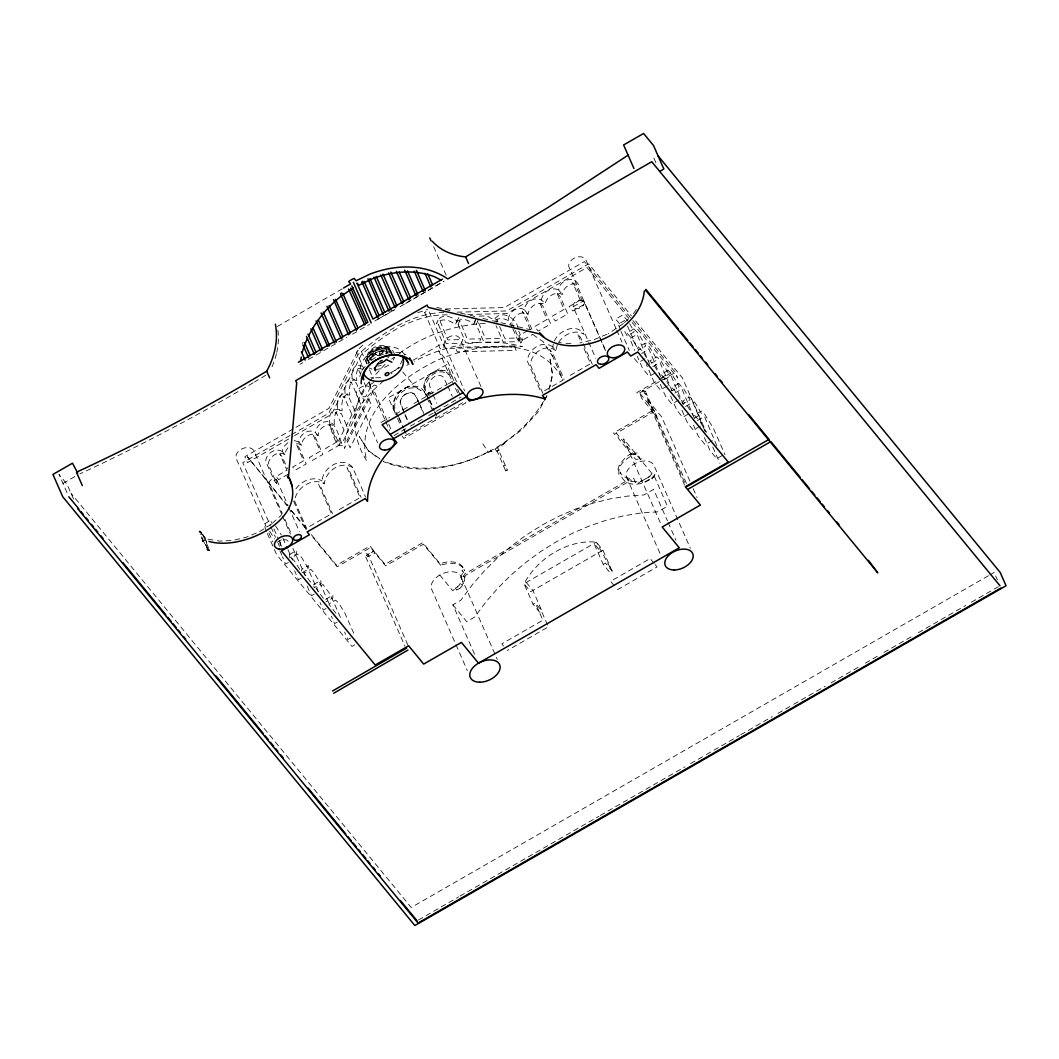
<?xml version="1.0" encoding="UTF-8"?>
<svg xmlns="http://www.w3.org/2000/svg" width="1059" height="1059" viewBox="0 0 1059 1059"><rect width="100%" height="100%" fill="white"/><g stroke="black" fill="none" stroke-linecap="round" stroke-linejoin="round"><path stroke-width="0.75" stroke-dasharray="5 3.75" d="M206.174 541.943L206.479 542.751L206.412 541.665M368.426 363.422C368.651 353.15 384.576 346.187 392.042 353.441L388.732 347.908M427.24 394.332L429.173 392.108L431.238 393.405M427.995 395.259L428.829 393.551L430.987 393.193M202.626 540.646C204.546 542.843 199.582 533.418 201.872 534.821L200.892 532.346L199.251 531.539L201.25 534.477L200.694 533.63M206.531 542.698L206.69 541.705M318.057 435.699L315.476 432.575C315.688 427.902 319.222 423.891 323.458 422.237C336.722 417.696 338.205 438.413 343.05 445.654L338.39 445.561C333.691 440.187 320.175 407.305 340.005 409.568C333.585 411.58 333.823 420.727 334.525 426.234C327.906 421.641 318.269 428.193 318.057 435.699C311.399 431.132 301.749 437.685 301.484 445.23L298.492 443.827L294.852 443.84M287.942 447.811L285.758 451.147L284.95 454.721L282.382 451.597L282.607 449.81L284.13 446.289L288.564 442.106M301.484 445.23L298.916 442.093C299.181 434.561 308.818 427.995 315.476 432.575M201.7 533.59L201.356 534.451M202.878 535.192L209.867 550.812L206.809 549.422L208.623 549.144M205.592 540.845L202.587 539.825L200.588 533.895M514.674 329.097L512.159 323.366C512.543 316.204 521.624 310.035 528.031 314.245C528.918 306.806 538.065 300.571 545.001 304.489C546.06 296.944 555.247 290.695 562.382 294.508C562.938 287.241 572.032 281.059 578.624 285.162C574.428 274.453 559.126 280.397 558.702 290.034L562.382 294.508M352.66 467.548C341.21 460.255 325.259 471.109 324.398 483.791L322.082 480.971C322.479 467.257 343.129 455.079 352.66 467.548L365.567 496.975M379.638 353.335C379.347 350.37 384.933 349.894 384.496 353.574L387.673 352.673A9.266 5.758 -23.7 0 0 379.082 349.457A9.266 5.758 -23.7 0 0 370.24 356.843L370.2 358.432A9.266 5.758 -23.7 0 0 370.756 359.835L369.988 358.088L371.1 359.2M379.559 353.018C379.572 357.717 381.942 350.198 384.417 353.269M557.391 344.665L555.776 350.675L552.785 347.021L553.288 344.016M528.031 314.245L524.364 309.771C525.092 300.121 540.5 293.674 545.001 304.489M541.321 300.015C542.38 292.469 551.567 286.221 558.702 290.034M549.025 389.699L552.401 374.356L549.793 357.479L552.613 374.82L549.912 387.104M208.716 549.039L207.14 549.462L207.882 550.177M203.09 534.835L204.374 537.416M359.782 376.501L361.251 371.524M402.592 359.478L399.031 367.182L390.996 373.88M313.557 584.753L320.612 580.253L321.195 583.761L314.324 587.705L313.755 585.945M208.451 550.362L209.378 550.164M386.231 354.209L386.35 349.536L387.885 353.018A9.266 5.758 -23.7 0 0 377.573 351.945A9.266 5.758 -23.7 0 0 370.954 360.179M393.432 360.034L394.438 357.36M295.209 497.796C298.651 486.333 313.186 477.397 324.398 483.791M475.716 319.196L474.154 322.876L476.047 320.573M475.345 320.625L473.783 324.292C469.441 319.712 459.447 316.747 455.622 323.326L458.957 317.356M478.033 320.175L476.246 324.716L484.042 342.481L498.723 342.136L500.285 338.456L485.604 338.814L477.808 321.036M496.168 322.161L497.214 319.712L498.948 325.02M512.874 328.912L517.269 338.92L520.949 343.407L522.511 339.74L518.751 331.149M202.507 541.599L202.163 540.739M338.39 445.561L340.469 442.53L343.05 445.654M370.65 386.853L365.686 396.768L361.04 396.675L365.99 386.76L363.396 380.843M652.781 366.613L659.995 362.297L672.015 390.85M368.784 382.1C350.066 405.663 350.886 435.977 366.718 460.811C354.368 412.613 402.791 375.667 441.404 358.419C479.714 343.5 540.434 335.306 562.7 379.493M543.532 401.401C512.41 453.226 441.153 482.348 383.398 461.221M544.339 399.958L546.748 395.642M546.96 396.119L538.118 411.951L521.994 429.663L501.291 445.19L504.918 443.324C502.125 444.542 493.163 450.724 488.331 452.392L482.864 443.88M554.386 341.011C558.848 330.236 576.678 322.598 584.144 334.366C575.633 328.886 564.248 334.062 559.033 341.766M206.717 542.552L205.115 537.84L204.162 537.668M494.897 318.733C502.165 308.99 518.169 319.302 518.116 329.72M362.032 370.279L369.009 361.9M464.332 577.473L465.761 575.209L628.503 481.686L631.561 481.355L630.899 479.846L627.828 480.164L465.086 573.7L463.074 576.89L463.286 576.175L463.948 577.684L463.67 575.95M652.132 473.744L649.458 476.55L642.787 480.376A14.985 9.306 -23.7 0 1 626.081 475.372A14.985 9.306 -23.7 0 1 641.489 461.287C646.083 460.413 652.463 461.022 654.277 466.119L690.362 548.31M685.557 406.484L692.785 402.168L705.493 432.403M633.361 313.636L638.048 307.136M295.871 488.901C301.431 480.945 313.08 475.637 322.082 480.971M369.882 380.883L385.37 363.872M276.015 482.758L276.24 482.52A4.196 2.608 -23.7 0 0 276.584 479.701C274.043 477.569 268.893 479.846 269.065 483.248L282.29 513.363M362.787 345.141L358.551 349.126L328.965 408.364L294.746 428.035M272.428 523.239L281.151 515.296M623.341 323.617L608.343 333.678M624.506 322.558L629.152 318.335M383.636 380.909C363.303 397.919 345.393 421.151 344.347 448.606L373.681 389.858L391.552 430.576M325.629 599.42L332.883 595.158L332.817 597.911L325.947 601.856M391.631 359.173L394.147 357.293M399.15 353.534C424.288 335.041 455.436 324.491 486.571 323.392M371.312 360.298C381.041 353.309 394.65 349.51 405.981 354.778M439.789 575.011L452.709 590.75L458.719 585.733A16.017 9.955 -23.7 0 0 457.872 573.197A16.017 9.955 -23.7 0 0 439.789 575.011C435.17 577.79 430.192 582.582 431.278 588.473L467.363 670.678M388.931 365.064L382.206 368.585L375.058 369.644M271.342 524.231L259.415 531.724L246.218 537.257L232.636 540.461M277.299 326.543L342.176 288.829M62.958 483.433L75.573 476.179M394.332 309.757L374.608 321.089L394.451 309.916M407 302.477L419.682 295.183M421.098 294.376L426.724 291.132M428.14 290.325L444.105 281.151M400.09 306.673L404.313 304.251M405.729 303.443L426.856 291.291M428.26 290.484L443.628 281.416M299.988 364.296L302.834 362.655M308.5 359.398L346.796 337.384M352.475 334.128L369.498 324.345M293.317 428.855L244.841 456.72L247.449 462.664L293.078 436.44M369.591 384.88L373.774 382.471M390.506 372.861L400.262 367.248M412.931 360.325L442.212 343.5L446.302 348.477L522.378 346.637C486.266 336.405 447.269 344.532 414.347 361.251M290.073 435.474L242.736 462.677L270.297 525.436M291.503 434.64L328.806 413.209L358.141 354.461C381.24 333.466 411.845 313.014 443.867 312.484M294.508 435.62L331.573 414.307L361.159 355.069C384.986 333.744 415.062 313.742 448.182 314.947M527.594 330.699L518.672 335.822L522.352 340.31L532.545 334.445M573.184 306.792L583.324 300.968L583.999 301.63L605.814 351.336M282.382 451.597C275.671 447.044 266.021 453.609 265.716 461.181L274.241 480.587L276.253 479.436M428.299 393.577L428.974 392.677L428.008 393.233L429.424 396.145M288.18 474.18L278.636 479.661L276.055 476.524L286.963 470.262L279.761 453.834L282.329 456.972L287.571 468.912M381.121 422.422L389.686 417.498M395.404 414.215L408.258 406.828M413.963 403.545L428.233 395.338M429.663 394.517L446.792 384.682M448.222 383.861L453.94 380.578M394.001 435.553L406.788 428.193M410.415 426.142L425.268 417.577M428.71 415.631L461.089 397.032M405.094 435.831L463.352 402.354M277.061 542.327L283.931 538.382M570.205 375.349L590.604 363.634L582.119 344.294M544.551 390.745L563.097 380.088L549.674 349.549L552.679 353.19L564.169 379.374M309.625 526.363L331.533 513.774L318.534 484.175L320.837 486.981L332.539 513.641M339.29 509.564L360.113 497.598L346.968 467.654L349.285 470.474L361.119 497.426M288.405 562.435L285.652 564.023L282.449 556.703M644.997 358.816L637.915 362.893L633.15 357.082M651.563 363.091L657.215 359.835L649.524 346.995L645.513 342.997L638.445 347.061L642.456 351.058L648.743 361.212M302.04 572.747L308.91 568.802L308.526 565.519L301.656 569.464L301.537 571.066M654.833 373.165L649.167 376.422L642.601 368.413L637.319 356.393M301.233 578.108L298.479 579.683L294.614 570.867M661.451 377.666L668.533 373.602L660.869 360.801L656.871 356.817L649.789 360.881L653.787 364.865L660.061 374.992M659.307 381.637L637.492 394.173L636.83 392.651L672.637 372.08L673.299 373.589L660.71 380.83M663.993 379.784L671.075 375.707L683.333 404.723M366.56 555.419L367.645 556.743L374.899 553.155L373.549 550.826L366.56 555.419L373.695 551.315M667.422 385.86L660.339 389.924L654.25 382.511L646.387 364.614M314.166 594.165L311.412 595.754L307.004 585.706M674.874 393.101L681.956 389.037L694.717 419.165M678.925 399.971L671.856 404.048L665.595 396.423L659.651 382.881M326.053 608.475L323.313 610.05L320.03 602.584M688.35 414.043L682.698 417.299L676.886 410.23L669.923 394.358M337.331 622.03L334.578 623.619L331.348 616.245M694.625 418.053L701.693 413.99L695.432 403.227L689.806 396.913L682.724 400.99L686.814 405.081L693.195 415.327M697.444 420.569L704.526 416.505L717.142 446.541M700.383 426.062L693.301 430.126L687.635 423.229L681.692 409.674M350.648 637.995L347.908 639.57L344.599 632.038M354.725 644.852L351.985 646.427L276.651 554.704L267.067 532.876M712.283 440.676L705.201 444.74L698.411 436.467L692.427 422.845M456.826 590.022L459.685 588.38M644.838 481.977L650.504 478.721M651.192 478.324L653.39 477.053M474.551 654.197L452.855 604.782L460.89 600.162L471.837 585.362L484.003 571.304L497.28 558.106L511.55 545.901L526.654 534.782L542.486 524.88L558.887 516.263L575.699 509.022L592.775 503.224L609.958 498.921L627.087 496.142L643.991 494.924L653.615 489.404L667.422 520.843M722.37 455.436L716.718 458.693L710.073 450.604L703.467 435.553M602.942 550.19L530.638 591.743L524.033 583.721A65.009 50.197 -39.4 0 1 596.349 542.155L602.942 550.19L612.142 571.145L609.825 572.469L603.22 564.434L594.033 543.492L600.625 551.527M603.22 564.434L605.536 563.11L612.142 571.145L596.349 542.155L524.033 583.721L533.034 604.199L535.298 602.889L540.778 609.547L548.377 626.875L507.274 650.491M988.418 575.752L411.21 907.484L70.94 493.137M989.847 574.918L994.149 572.456L997.393 579.855M418.49 919.98L458.587 896.933M460.016 896.099L511.59 866.474M513.019 865.653L598.957 816.264M600.387 815.43L651.947 785.804M653.377 784.984L684.895 766.875M690.614 763.579L704.937 755.345M706.379 754.524L739.314 735.581M740.744 734.761L772.263 716.652M777.994 713.369L792.317 705.135M793.747 704.301L825.252 686.192M830.984 682.909L859.63 666.442M865.362 663.146L878.242 655.746M883.974 652.45L912.62 635.982M918.352 632.686L965.623 605.523M971.341 602.24L998.558 586.593M406.788 365.342L409.303 363.965M495.241 320.109C500.695 316.893 507.843 319.288 512.159 323.366M208.755 549.82L207.842 549.78L208.57 550.151M488.133 451.941C456.522 468.409 417.471 475.412 383.596 461.684M499.093 450.221L496.764 451.412L495.241 449.069A1.324 1.033 -32.7 0 0 497.505 447.745L499.001 450.035M209.735 550.693L207.352 549.806M303.218 342.361L302.318 343.487M633.242 454.735L635.559 453.834M606.939 334.273L594.311 339.555L579.869 342.944M417.736 312.709L427.624 309.427M479.078 316.112L486.968 315.926L494.54 320.162M370.213 357.638L372.993 356.843M380.327 354.765L377.15 355.665L376.58 354.381M311.32 534.61L336.484 565.268L369.948 546.034L384.973 564.341L422.7 542.645L440.054 563.785C448.381 560.542 461.684 560.304 464.649 570.827L463.988 569.305M380.644 377.745L370.756 377.772M231.008 540.54L219.597 541.109L215.242 540.381M566.009 343.606L573.713 343.235M445.574 308.99L504.336 307.573L584.396 261.56L675.139 372.066L677.76 378.01L631.852 322.121M457.091 312.153L506.705 310.962L588.698 263.837L631.416 315.847M467.774 314.47L506.943 313.517L587.004 267.503L630.82 320.864M518.023 339.846L522.511 339.74M294.15 440.518L298.916 442.093M209.695 550.283L207.471 549.105L203.672 541.546M207.882 548.972L203.871 541.308M388.388 347.577C378.95 345.075 362.933 352.872 366.692 364.084M207.974 539.163L213.786 540.13M558.305 342.309L561.389 342.825M436.692 307.375L452.63 311.174M460.586 313.08L468.555 314.973M470.143 315.357L474.922 316.495M482.891 318.402L490.86 320.295M492.448 320.678L530.678 329.786M207.921 548.919L202.904 539.971M369.392 367.963L371.934 369.128M583.271 300.915C579.352 298.704 571.767 302.265 573.343 307.189L595.82 358.405M524.364 309.771C517.944 305.548 508.876 311.73 508.479 318.891L512.252 327.483M284.95 454.721C278.239 450.181 268.602 456.747 268.284 464.305L276.809 483.725L274.241 480.587M532.902 334.525L543.174 341.739L552.546 356.34M379.651 458.587L368.413 450.697L359.305 436.52L368.625 451.174L379.863 459.063M552.785 347.021C542.817 339.105 527.157 349.722 527.514 361.543L541.123 392.532M555.776 350.675C545.822 342.745 530.149 353.375 530.519 365.196L542.83 393.233M202.19 534.16L205.115 537.84M199.304 531.83C198.033 529.897 202.415 531.909 201.819 533.71M362.866 369.114L356.936 368.347L358.207 369.022L360.153 373.456M463.008 567.69C457.197 561.747 447.825 562.845 440.65 565.321L440.054 563.785M202.441 540.646L202.891 541.136M501.079 444.714L502.416 446.091M505.169 465.192L503.621 465.96M507.261 469.971L505.778 470.884L507.367 470.09L498.511 449.876L496.962 450.816L505.673 470.778M288.141 541.228C285.281 536.609 275.472 543.558 282.343 546.563M635.585 320.917L682.459 378.01L706.26 432.231L699.999 421.469L694.373 415.154L701.442 411.091L704.129 413.367L713.342 428.167L725.005 454.735M654.118 563.348L650.173 558.556L610.619 581.285L614.564 586.09M655.097 564.553L657.07 566.949L617.516 589.678L615.544 587.282M457.62 392.81L453.477 384.232M491.932 451.491L490.741 450.022L491.138 450.949M526.31 582.41L532.902 590.445L541.904 610.924L539.627 612.234L533.034 604.199M402.023 436.096L403.929 438.426L465.854 402.83L464.517 399.799M440.729 565.294L423.375 544.167L385.635 565.85L370.61 547.556L337.159 566.777L310.936 534.848M503.621 646.056L501.807 643.832L542.91 620.203L535.298 602.889M452.855 604.782L466.701 621.646L474.723 617.026L485.684 602.227L497.849 588.169L511.126 574.971L525.396 562.753L540.5 551.646L556.332 541.745L572.734 533.127L589.545 525.886L606.622 520.088L623.804 515.773L640.92 513.006L657.838 511.788L667.461 506.255L654.396 476.484L623.473 438.836L660.869 524.02M287.201 505.236L247.343 456.707L286.817 505.474M291.397 510.345L307.123 529.513M291.013 510.584L306.739 529.738M275.539 525.926L281.363 534.98M202.587 540.924L201.912 537.8M628.08 321.208L622.56 315.039L615.478 319.103L620.998 325.285M269.714 531.221L274.506 538.925M335.915 613.28L328.793 604.067L335.663 600.122L338.973 603.498L344.85 613.029L354.765 635.625M629.681 323.71L634.222 331.824L627.14 335.888L624.214 330.474M310.671 582.185L303.84 573.29L310.711 569.345L313.835 572.456L318.746 580.385L330.183 606.105M376.607 385.979C371.603 381.769 371.894 395.219 369.512 381.862M292.919 548.377L305.349 575.739M371.232 388.6C367.46 382.59 355.665 387.62 356.34 394.372L377.626 442.847M299.71 569.438L294.587 561.151L291.318 557.908L298.188 553.963L301.444 557.206L306.58 565.493L318.282 591.809M323.379 598.361L316.191 588.447L323.061 584.502L330.249 594.417L341.448 619.674M404.67 355.017C393.763 336.696 358.405 351.628 360.06 371.722M653.88 158.109L657.123 165.508M712.747 446.991L719.868 463.233M660.67 376.951L648.783 348.715L641.635 353.574M649.67 364.349L637.068 334.392L629.84 338.695L634.685 350.383M627.471 326L638.312 350.688M689.886 481.143L661.676 416.889L646.639 398.594L684.696 485.274M693.155 488.623L697.1 497.584M620.402 330.064L618.35 324.12L625.419 320.056L625.565 321.645M621.037 331.52L629.324 350.397M686.484 483.433L645.95 392.664L645.474 393.299L685.252 483.937M616.1 328.7L585.918 259.958C581.709 252.889 568.061 258.648 568.696 266.405L605.43 350.092M616.748 330.196L622.004 342.15M668.083 522.339L675.96 540.315M592.299 364.309L580.544 337.53L577.552 333.889L581.47 342.812M626.293 476.59L660.406 554.307M531.883 329.27L526.032 315.966L522.365 311.492L530.149 329.23M515.296 330.527L520.949 343.407M499.596 326.503L504.799 338.351L519.479 337.993L517.917 341.673L503.237 342.017L496.075 325.722M433.634 246.707L446.501 276.015M480.945 386.482L459.884 338.496C456.032 332.036 443.589 337.291 444.171 344.374L464.583 390.877M456.548 381.65L447.917 361.979L438.863 350.953L452.802 382.723M453.848 380.711L446.752 364.561L388.375 397.76L396.847 417.074M457.647 389.368L459.54 393.696M447.163 384.774L443.469 377.216A8.512 6.566 -39.4 0 0 434.415 376.739A8.512 6.566 -39.4 0 0 429.345 385.33L432.443 393.246M447.811 386.231L452.272 396.397M433.078 394.689L436.904 403.413M429.199 398.647C417.1 385.926 435.024 363.912 448.937 374.78C444.436 368.254 434.719 369.962 429.583 374.78C421.813 380.816 423.64 391.499 428.683 398.713M429.835 400.103L434.296 410.283M434.931 411.739L436.851 416.094M429.319 400.156L433.793 410.336M434.428 411.792L435.699 414.704M451.941 376.382A15.938 12.311 -39.4 0 0 433.224 372.808A15.938 12.311 -39.4 0 0 424.553 392.121L426.473 396.503M427.121 397.959L433.528 412.573M435.448 416.955L435.951 418.093M411.554 382.524L402.619 371.775M418.636 401.652L414.876 394.266A9.015 6.963 -39.4 0 0 405.557 394.027A9.015 6.963 -39.4 0 0 400.156 402.724L404.379 413.5M419.285 403.108L423.759 413.328M419.642 404.631L414.678 394.464A8.724 6.738 -39.4 0 0 405.65 394.239A8.724 6.738 -39.4 0 0 400.421 402.658L404.578 413.288M420.277 406.074L424.077 414.731M390.202 351.813C386.138 337.411 359.305 350.622 369.194 362.787A11.887 7.387 -23.7 0 1 376.964 350.436A11.887 7.387 -23.7 0 1 390.903 353.6M405.213 414.731L409.012 423.375M405.015 414.969L407.583 420.807M372.437 355.559C372.318 358.842 375.23 352.329 377.123 355.467C377.07 352.369 372.344 353.229 372.45 355.758M398.528 416.266C386.138 402.407 406.577 379.916 421.058 390.678C406.365 376.501 384.073 401.705 398.078 416.386M399.15 417.709L403.585 427.796M404.22 429.226L406.113 433.555M398.713 417.828L403.135 427.915M403.77 429.358L405.041 432.244M397.482 418.517L400.024 424.288M461.208 577.274L497.293 659.466M366.891 363.859L360.867 350.238L357.77 350.317L356.565 352.369L363.687 368.585M369.485 369.75L373.377 378.606M368.704 382.418L385.198 420.423M385.714 421.614L389.58 430.431M407.9 645.13L367.936 554.109L366.202 553.711L364.998 555.207L404.962 646.228M294.587 500.92L306.858 528.878M293.568 501.053L307.123 531.936M276.889 480.309L288.141 505.911M288.803 507.42L299.379 531.525M284.924 519.387L291.543 534.451M281.866 514.634L253.644 450.366C248.613 443.734 234.529 449.929 236.064 458.137L266.246 526.879M282.515 516.13L290.391 534.054M282.885 538.118L287.386 548.363M288.022 549.833L292.522 560.079M273.937 528.931L278.411 539.11M279.047 540.567L281.601 546.391M270.945 526.932L275.539 537.403M278.173 543.373L279.483 546.365M279.88 550.852L281.8 555.234M268.867 532.849L272.798 541.824M266.431 531.419L263.929 524.311L271.078 519.903L271.382 523.106M73.534 499.067L66.982 484.135L59.013 474.419L68.16 495.268M394.504 354.831C391.327 339.674 363.33 347.259 367.447 361.384A12.933 8.035 -23.7 0 1 378.301 349.232A12.933 8.035 -23.7 0 1 391.896 353.282M393.683 409.859A18.003 13.899 -39.4 0 1 403.81 388.891A18.003 13.899 -39.4 0 1 424.553 392.121M583.999 301.63A6.036 3.746 -23.7 0 1 580.756 307.56A6.036 3.746 -23.7 0 1 573.343 307.189M265.835 375.243A1605.894 1239.798 -39.4 0 1 254.544 381.968M253.127 382.802A1605.894 1239.798 -39.4 0 1 79.849 473.889M277.908 330.236A78.631 60.707 -39.4 0 1 276.756 352.409M276.452 353.732A78.631 60.707 -39.4 0 1 270.654 369.67M368.373 360.907A11.887 7.387 -23.7 0 1 377.586 348.001A11.887 7.387 -23.7 0 1 390.03 353.759M389.222 355.917A11.887 7.387 -23.7 0 1 387.7 358.035M381.094 365.355A12.933 8.035 -23.7 0 1 377.878 366.123M351.906 374.264L352.223 380.499L356.87 380.591C356.168 375.733 355.903 367.433 361.688 365.805C355.665 363.409 351.879 368.995 351.906 374.264M344.85 388.428L345.141 394.954L349.788 395.047C349.113 389.937 348.861 381.359 354.871 379.546C348.636 377.123 344.89 383.08 344.85 388.428M337.305 403.611L337.503 410.548L342.163 410.64C341.541 405.134 341.355 396.251 347.656 394.107C341.13 391.658 337.464 398.158 337.305 403.611M642.548 390.877C643.673 393.114 644.441 388.534 642.548 390.877M645.077 391.075C641.066 394.358 652.066 396.198 645.077 391.075M458.15 324.332L465.722 342.785L479.29 342.454L480.852 338.787L467.284 339.105L459.712 320.665L458.15 324.332M424.685 312.498L440.279 348.993L442.013 346.73L444.661 347.259L429.001 311.584L426.936 310.883L424.685 312.498M438.532 324.663L446.196 343.579L461.406 343.222L462.968 339.555L447.758 339.913L440.094 320.996L438.532 324.663M462.333 573.329L460.864 577.565L463.471 583.509L455.33 588.195L457.223 590.512C464.08 586.236 467.601 576.89 462.108 570.007L462.333 573.329M619.158 465.444L618.059 469.19L618.959 474.18C617.556 465.814 625.035 459.09 631.905 455.833L631.23 454.311L636.062 454.457C630.74 450.181 622.083 460.824 619.158 465.444M438.016 320.109L436.454 323.776C440.623 317.21 450.684 320.149 455.33 324.742L456.906 321.076C452.246 316.482 442.185 313.543 438.016 320.109M343.99 430.06L338.496 441.06L343.142 441.153L348.636 430.153L341.289 413.407L335.266 412.679L336.643 413.314L343.99 430.06M351.932 414.638L346.187 426.142L350.847 426.234L356.592 414.731L349.033 397.522L342.944 396.834L344.387 397.429L351.932 414.638M359.239 400.328L353.891 411.038L358.538 411.13L363.886 400.421L356.168 382.828L350.132 382.047L351.509 382.736L359.239 400.328M368.228 397.84L346.889 440.557L350.092 447.864L371.431 405.147L368.228 397.84M289.398 554.545L289.795 557.841L296.666 553.897L296.268 550.601L289.398 554.545M654.886 474.697L651.987 479.29L649.683 476.497L636.274 484.201L633.666 478.258C628.543 478.959 622.03 477.371 620.177 471.97C622.944 489.854 646.533 485.869 654.886 474.697M564.076 309.413L551.699 316.535L555.379 321.009L567.756 313.901L560.145 296.546L556.465 292.059L564.076 309.413M580.306 300.068L569.08 306.528L572.76 311.002L583.986 304.542L576.361 287.161L572.681 282.674L580.306 300.068M547.026 319.461L534.583 326.609L538.263 331.096L550.706 323.935L542.976 306.316L539.296 301.841L547.026 319.461M303.629 460.784L292.681 467.072L295.249 470.209L306.197 463.908L298.942 447.388L296.374 444.251L303.629 460.784M320.281 451.28L309.162 457.66L311.743 460.797L322.849 454.404L315.569 437.817L312.987 434.693L320.281 451.28M337.04 441.868L325.59 448.447L328.158 451.584L339.621 445.005L332.235 428.18L329.667 425.043L337.04 441.868M633.957 328.925L626.888 332.989L632.514 339.29L638.776 350.052L645.844 345.989L638.048 333.003L633.957 328.925M668.017 370.398L660.935 374.462L664.774 378.235L672.174 390.731L679.256 386.654L671.843 374.171L668.017 370.398M678.753 383.477L671.684 387.541L675.536 391.353L682.976 403.889L690.058 399.812L684.114 389.447L678.753 383.477M651.854 410.958L613.651 432.906L614.313 434.415L652.516 412.467L651.854 410.958M641.794 458.759L640.205 459.209L637.372 452.987L633.017 453.424L616.166 432.906L618.774 438.85L635.625 459.381L641.794 458.759M514.184 345.896L455.304 347.326L457.263 351.813L516.143 350.383L514.184 345.896M654.356 410.945L639.332 392.651L641.939 398.594L656.964 416.902L654.356 410.945M376.104 354.659L376.077 354.368A1.681 1.046 -23.7 0 0 372.914 355.294L372.94 355.572A1.681 1.046 -23.7 0 0 376.104 354.659M380.936 353.507A1.562 0.966 -23.7 0 0 383.12 352.038A1.562 0.966 -23.7 0 0 380.883 351.747A1.562 0.966 -23.7 0 0 380.936 353.507"/><path stroke-width="1.5" d="M300.531 361.397L301.325 357.068M314.338 354.183L314.973 353.388M362.019 282.038L362.641 281.284M402.089 303.43L403.002 302.517M82.298 485.525L76.447 472.208C141.628 442 205.142 408.218 266.709 371.206C274.493 357.029 278.557 340.257 275.366 324.186M333.545 299.538L348.543 334.737M340.574 293.714L341.435 292.999M367.923 278.729L383.173 314.51M327.681 346.2L316.098 320.851M334.3 342.534L335.147 341.819M356.433 329.812L357.28 329.111M364.746 324.901L348.543 289.014M341.488 338.298L342.454 337.742M348.729 334.115L350.013 333.506M377.785 317.118L378.473 316.641M395.523 306.819L395.139 307.639L380.79 274.93M409.039 299.128L410.336 298.519M370.306 364.203C365.937 368.055 362.363 373.801 363.608 379.824L362.43 377.123M378.5 362.919L375.032 367.764L375.548 370.756L374.396 368.135M320.917 350.013L322.479 349.708M416.28 294.918L417.789 294.627M423.534 290.722L425.255 290.55M371.312 363.197L376.289 359.742M342.494 295.262L353.322 287.916M628.093 155.17L547.715 207.696L465.616 256.887C453.133 255.815 440.769 250.626 432.244 241.253M343.579 288.008L350.635 283.918L348.702 281.562L351.509 279.655L354.143 278.398L356.076 280.754L369.869 274.149A97.957 75.626 -39.4 0 1 447.785 278.941L651.748 161.723L999.987 585.773M442.45 279.126L372.94 319.077L356.976 283.124L358.922 285.228L372.133 278.901A94.728 73.124 -39.4 0 1 434.839 276.862L441.219 280.225M298.334 362.271L367.83 322.32L351.813 285.811M659.717 171.426L663.847 169.056L653.522 145.533L643.607 133.474L623.619 144.964L633.944 168.487M390.136 434.468L462.955 392.624M393.591 438.664L466.397 396.821L454.946 382.881L382.14 424.725L396.847 442.636A114.213 70.94 -23.7 0 0 367.513 501.384L365.196 498.564L307.123 531.936L309.44 534.755L281.442 550.852L375.204 665.012L408.655 645.791L423.679 664.086L461.42 642.403L478.496 663.186L679.256 547.794L662.179 527.011L700.383 505.064L685.345 486.769L728.235 462.108L637.809 351.998L630.727 356.062L627.405 352.012L599.037 368.32L596.045 364.667L542.42 395.484L545.411 399.137A114.213 70.94 -23.7 0 0 469.336 400.977L466.079 397.006M687.026 486.518L768.9 439.459M406.643 648.095L332.605 690.971M688.469 488.954L770.343 441.894M333.691 693.274L407.94 650.067M1000.967 588.01L418.04 923.038L77.757 508.691M395.762 306.647L396.622 306.408M377.706 359.08C386.866 354.103 403.095 351.495 408.231 363.118L406.444 359.067M328.396 345.711L329.455 345.711M387.237 360.034L391.909 362.204M208.954 541.387C242.445 551.382 308.897 519.32 289.094 477.834L292.324 486.121M410.813 360.431C394.094 346.359 360.1 361.397 361.238 383.755M539.653 332.711L543.704 336.815M657.996 155.739L1000.199 572.442L1006.05 585.759L414.863 925.526L62.746 496.764L52.95 474.432L72.489 463.207L77.717 473.069M645.844 289.385L678.395 329.005M680.487 331.56L687.834 340.508M689.939 343.063L693.089 346.902M695.181 349.457L698.331 353.296M700.436 355.85L702.527 358.405M705.678 362.244L707.783 364.799M715.129 373.748L717.221 376.302M720.372 380.128L722.476 382.683M748.713 414.638L768.662 438.929M770.753 441.484L800.154 477.265M802.245 479.82L809.592 488.768M811.697 491.323L814.848 495.162M816.939 497.717L820.09 501.556M822.194 504.11L824.286 506.665M827.436 510.504L829.541 513.059M836.888 522.008L838.98 524.562M868.38 560.343L877.752 572.813L645.778 290.338L644.256 291.212C640.642 333.228 571.304 363.568 539.627 333.929L428.114 307.335L427.134 305.098L295.726 380.631L296.705 382.868L288.366 478.337L287.386 476.1M68.809 496.75L78.882 509.008M80.974 511.563L83.065 514.105M86.203 517.93L88.294 520.485M91.445 524.311L93.536 526.852M95.628 529.407L97.719 531.962M100.857 535.788L102.961 538.329M122.844 562.554L165.773 614.829M167.865 617.371L171.015 621.196M173.107 623.751L176.244 627.577M178.336 630.118L180.44 632.673M183.578 636.499L185.669 639.054M216.036 676.026L263.148 733.397M265.24 735.939L268.377 739.764M270.482 742.319L273.619 746.145M275.711 748.687L277.802 751.241M280.939 755.067L283.044 757.609M308.169 788.214L345.856 834.108M347.948 836.663L351.098 840.489M353.19 843.03L356.327 846.856M358.419 849.411L360.523 851.952M362.615 854.507L365.752 858.333M367.844 860.874L369.935 863.429M373.086 867.255L375.177 869.81M378.315 873.635L380.406 876.177M400.302 900.402L417.061 920.801M409.674 357.823L412.891 364.415L411.752 361.807M363.74 373.959C373.615 391.499 410.217 374.965 402.354 355.877M465.616 256.887L468.541 263.545M429.769 237.918L431.066 240.843M427.77 273.871L432.588 284.831M424.963 273.315L430.987 287.029M416.425 270.389L424.712 289.266M414.228 271.223L423.15 291.543M407.49 270.905L417.365 293.409M404.723 270.191L415.922 295.699M399.23 271.978L410.402 297.433M396.37 271.303L408.853 299.75M390.797 272.031L403.664 301.338M388.6 272.865L402.102 303.629M382.987 274.109L396.688 305.323M376.236 276.359L391.168 310.366M374.039 277.18L388.957 311.187M369.935 278.53L384.735 312.22M364.15 281.442L379.069 315.45M362.032 282.237L377.613 317.713M353.362 282.329L371.193 322.955M350.741 288.18L366.123 323.233M342.732 293.29L357.916 327.906M356.38 330.223L340.521 293.925M335.557 299.34L350.079 332.407M329.124 305.561L342.772 336.63M327.019 306.342L341.316 338.893M323.273 312.087L336.444 342.123M321.062 312.921L334.247 342.944M318.296 320.03L329.058 344.559M313.08 328.025L322.082 348.543M310.883 328.846L320.533 350.833M307.997 334.062L315.9 352.051M306.448 336.378L314.351 354.381M304.515 342.666L310.141 355.467M302.94 344.916L308.566 357.704M301.484 351.866L305.111 360.126M266.709 371.206L269.635 377.864M302.119 352.726A95.085 73.402 -39.4 0 1 307.362 338.536M308.685 335.743A95.085 73.402 -39.4 0 1 316.707 322.161M317.621 320.864A95.085 73.402 -39.4 0 1 341.144 296.176M386.575 359.345A9.266 5.758 -23.7 0 1 378.394 363.621M382.153 360.391A9.266 5.758 -23.7 0 1 379.929 361.331M479.793 682.208A16.017 9.955 -23.7 0 0 499.914 665.449A16.017 9.955 -23.7 0 0 475.147 665.502A16.017 9.955 -23.7 0 0 479.793 682.208M472.354 399.786A8.406 5.229 -23.7 0 0 482.93 390.983A8.406 5.229 -23.7 0 0 469.918 391.009A8.406 5.229 -23.7 0 0 472.354 399.786M384.616 450.075A7.995 4.964 -23.7 0 0 394.504 441.629A7.995 4.964 -23.7 0 0 382.074 441.828A7.995 4.964 -23.7 0 0 384.616 450.075M279.06 549.025A9.61 5.97 -23.7 0 0 292.681 540.09A9.61 5.97 -23.7 0 0 278.941 538.157A9.61 5.97 -23.7 0 0 279.06 549.025M613.042 357.77A9.213 5.732 -23.7 0 0 624.625 348.133A9.213 5.732 -23.7 0 0 610.368 348.159A9.213 5.732 -23.7 0 0 613.042 357.77M674.159 569.967A14.985 9.306 -23.7 0 0 692.983 554.294A14.985 9.306 -23.7 0 0 669.831 554.334A14.985 9.306 -23.7 0 0 674.159 569.967M296.096 540.421A4.196 2.608 -23.7 0 0 301.365 536.039A4.196 2.608 -23.7 0 0 294.879 536.053A4.196 2.608 -23.7 0 0 296.096 540.421M600.837 364.336A6.036 3.746 -23.7 0 0 608.819 358.273A6.036 3.746 -23.7 0 0 599.725 357.823A6.036 3.746 -23.7 0 0 600.837 364.336M386.27 375.535A2.092 1.297 -23.7 0 0 389.037 373.43A2.092 1.297 -23.7 0 0 385.886 373.271A2.092 1.297 -23.7 0 0 386.27 375.535"/></g></svg>
